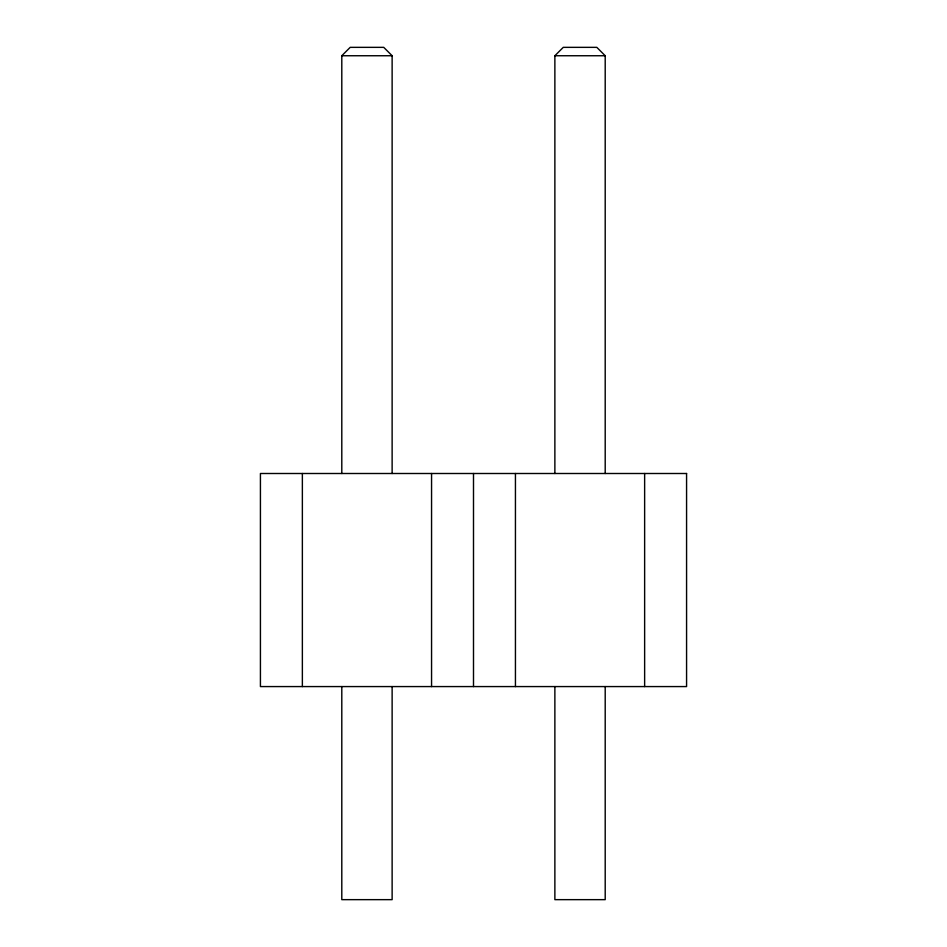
<?xml version="1.0" encoding="UTF-8"?>
<svg xmlns="http://www.w3.org/2000/svg" width="947" height="947" viewBox="0 0 947 947"><rect width="100%" height="100%" fill="white"/><g stroke="black" fill="none" stroke-linecap="round" stroke-linejoin="round"><path stroke-width="1.42" d="M341.796 473.5L341.796 55.743L350.189 47.35L383.736 47.35L392.129 55.743L392.129 473.5M554.871 473.5L554.871 55.743L563.264 47.35L596.811 47.35L605.204 55.743L605.204 473.5M341.796 55.743L392.129 55.743M554.871 55.743L605.204 55.743M644.635 473.5L644.635 686.575M605.204 686.575L605.204 899.65L554.871 899.65L554.871 686.575M515.44 473.5L515.44 686.575M473.5 473.5L473.5 686.575M431.56 473.5L431.56 686.575M392.129 686.575L392.129 899.65L341.796 899.65L341.796 686.575M302.365 473.5L302.365 686.575M686.575 473.5L260.425 473.5L260.425 686.575L686.575 686.575L686.575 473.5"/></g></svg>
